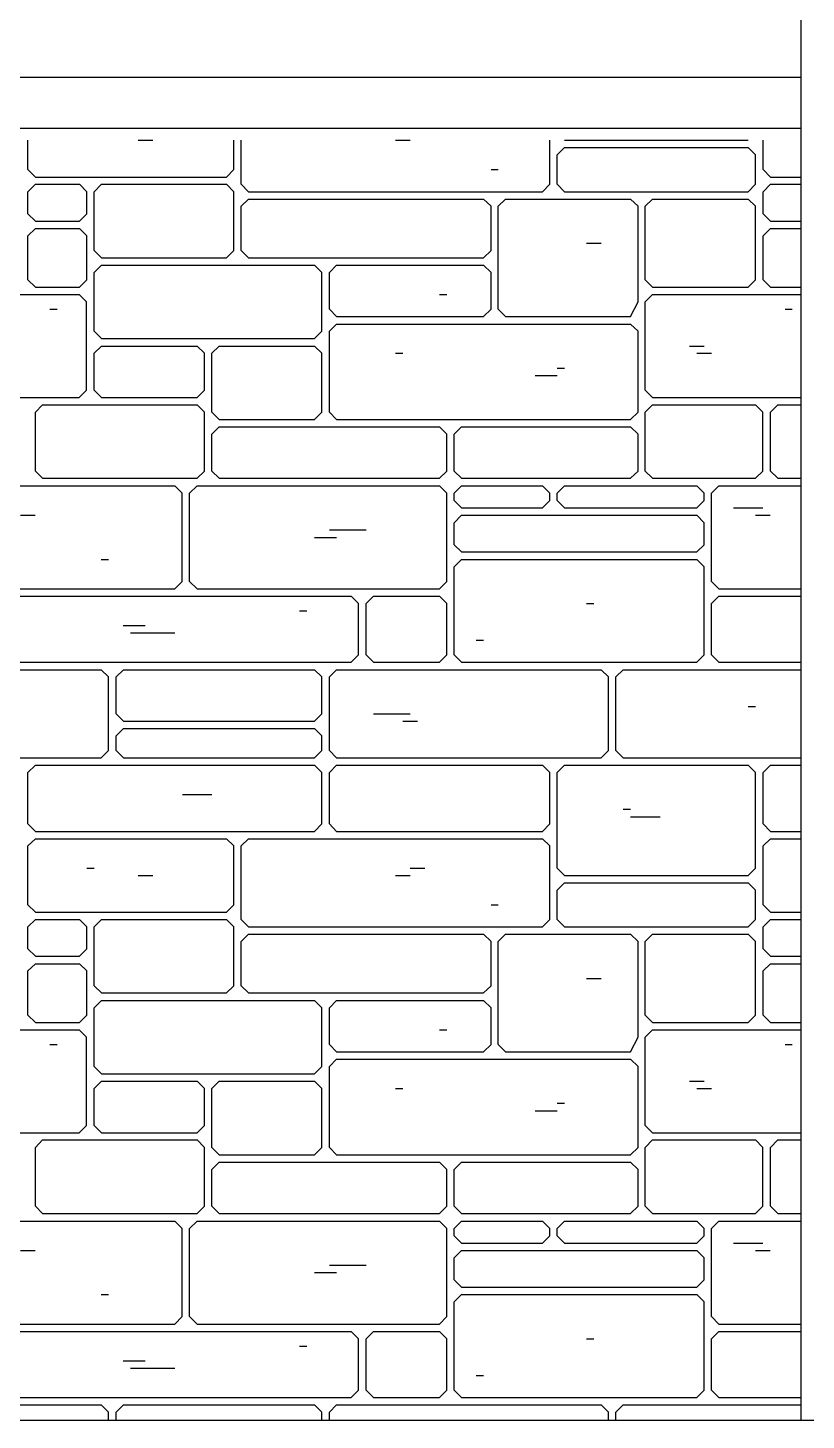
# Model space of a CAD drawing. Header units: inches. Extents: x 52 to 2123, y 129 to 1246.
# Drawn here: x 507.9 to 568.7, y 135.9 to 244.8 of the extents above; entities that cross this region are included whole.
import ezdxf

# ---------------------------------------------------------------- set-up
doc = ezdxf.new("R2010")
doc.units = ezdxf.units.IN
doc.header["$LTSCALE"] = 15
doc.header["$MEASUREMENT"] = 0
for name, color, linetype in [('Exterior', 5, 'CONTINUOUS'), ('Exterior Details', 7, 'CONTINUOUS'), ('Masonry', 1, 'CONTINUOUS')]:
    doc.layers.add(name, color=color, linetype=linetype)

# ---------------------------------------------------------------- blocks, each defined once
blk = doc.blocks.new('Lower Bricks 1')
at = {"layer": 'Exterior Details'}
for p, q in [((97.7, 52.3), (97.7, 54.61)), ((106.32, 54.6), (107.47, 54.6)), ((113.79, 52.3), (113.79, 54.61)), ((114.36, 51.15), (114.36, 54.61)), ((126.43, 54.6), (127.58, 54.6)), ((138.49, 51.15), (138.49, 54.61)), ((139.63, 54.61), (139.64, 54.6)), ((139.64, 54.6), (154, 54.6)), ((154, 54.6), (154.01, 54.61)), ((155.17, 52.3), (155.17, 54.61)), ((139.07, 53.45), (139.64, 54.02)), ((139.07, 51.15), (139.07, 53.45)), ((139.64, 54.02), (154, 54.02)), ((154, 54.02), (154.58, 53.45)), ((154.58, 51.15), (154.58, 53.45)), ((97.7, 52.3), (98.28, 51.72)), ((113.21, 51.72), (113.79, 52.3)), ((133.9, 52.3), (134.47, 52.3)), ((155.17, 52.3), (155.75, 51.72)), ((98.28, 51.72), (113.21, 51.72)), ((155.75, 51.72), (158.12, 51.72)), ((97.7, 50.57), (98.28, 51.15)), ((97.7, 48.85), (97.7, 50.57)), ((98.28, 51.15), (101.72, 51.15)), ((101.72, 51.15), (102.3, 50.57)), ((102.3, 48.85), (102.3, 50.57)), ((102.87, 50.57), (103.45, 51.15)), ((102.87, 45.98), (102.87, 50.57)), ((103.45, 51.15), (113.21, 51.15)), ((113.21, 51.15), (113.79, 50.57)), ((113.79, 45.98), (113.79, 50.57)), ((114.36, 51.15), (114.94, 50.57)), ((114.94, 50.57), (137.92, 50.57)), ((137.92, 50.57), (138.49, 51.15)), ((139.07, 51.15), (139.64, 50.57)), ((139.64, 50.57), (154, 50.57)), ((154, 50.57), (154.58, 51.15)), ((155.17, 50.57), (155.75, 51.15)), ((155.17, 48.85), (155.17, 50.57)), ((155.75, 51.15), (158.12, 51.15)), ((114.36, 49.43), (114.94, 50)), ((114.36, 45.98), (114.36, 49.43)), ((114.94, 50), (133.32, 50)), ((133.32, 50), (133.9, 49.43)), ((133.9, 45.98), (133.9, 49.43)), ((134.47, 49.43), (135.04, 50)), ((134.47, 41.38), (134.47, 49.43)), ((135.04, 50), (144.81, 50)), ((144.81, 50), (145.39, 49.43)), ((145.39, 41.96), (145.39, 49.43)), ((145.96, 49.43), (146.53, 50)), ((145.96, 43.68), (145.96, 49.43)), ((146.53, 50), (154, 50)), ((154, 50), (154.58, 49.43)), ((154.58, 43.68), (154.58, 49.43)), ((97.7, 48.85), (98.28, 48.28)), ((98.28, 48.28), (101.72, 48.28)), ((101.72, 48.28), (102.3, 48.85)), ((155.17, 48.85), (155.75, 48.28)), ((155.75, 48.28), (158.12, 48.28)), ((97.7, 47.13), (98.28, 47.7)), ((97.7, 43.68), (97.7, 47.13)), ((98.28, 47.7), (101.72, 47.7)), ((101.72, 47.7), (102.3, 47.13)), ((102.3, 43.68), (102.3, 47.13)), ((155.17, 47.13), (155.75, 47.7)), ((155.17, 43.68), (155.17, 47.13)), ((155.75, 47.7), (158.12, 47.7)), ((102.87, 45.98), (103.45, 45.4)), ((113.21, 45.4), (113.79, 45.98)), ((114.36, 45.98), (114.94, 45.4)), ((133.32, 45.4), (133.9, 45.98)), ((141.36, 46.55), (142.51, 46.55)), ((102.87, 44.26), (103.45, 44.83)), ((103.45, 45.4), (113.21, 45.4)), ((103.45, 44.83), (120.11, 44.83)), ((114.94, 45.4), (133.32, 45.4)), ((120.11, 44.83), (120.68, 44.26)), ((121.26, 44.26), (121.83, 44.83)), ((121.83, 44.83), (133.32, 44.83)), ((133.32, 44.83), (133.9, 44.26)), ((97.7, 43.68), (98.28, 43.11)), ((101.72, 43.11), (102.3, 43.68)), ((102.87, 39.66), (102.87, 44.26)), ((120.68, 39.66), (120.68, 44.26)), ((121.26, 41.38), (121.26, 44.26)), ((133.9, 41.38), (133.9, 44.26)), ((145.96, 43.68), (146.53, 43.11)), ((154, 43.11), (154.58, 43.68)), ((155.17, 43.68), (155.75, 43.11)), ((89.07, 42.53), (101.7, 42.53)), ((98.28, 43.11), (101.72, 43.11)), ((101.7, 42.53), (102.28, 41.96)), ((129.87, 42.53), (130.45, 42.53)), ((145.96, 41.96), (146.53, 42.53)), ((146.53, 43.11), (154, 43.11)), ((146.53, 42.53), (158.12, 42.53)), ((155.75, 43.11), (158.12, 43.11)), ((99.41, 41.38), (99.98, 41.38)), ((102.28, 35.06), (102.28, 41.96)), ((121.26, 41.38), (121.83, 40.81)), ((133.32, 40.81), (133.9, 41.38)), ((134.47, 41.38), (135.04, 40.81)), ((144.81, 40.81), (145.39, 41.96)), ((145.96, 35.06), (145.96, 41.96)), ((156.88, 41.38), (157.45, 41.38)), ((121.83, 40.81), (133.32, 40.81)), ((135.04, 40.81), (144.81, 40.81)), ((102.87, 39.66), (103.45, 39.09)), ((120.11, 39.09), (120.68, 39.66)), ((121.26, 39.66), (121.83, 40.23)), ((121.26, 33.34), (121.26, 39.66)), ((121.83, 40.23), (144.81, 40.23)), ((144.81, 40.23), (145.39, 39.66)), ((145.39, 33.34), (145.39, 39.66)), ((102.87, 37.94), (103.45, 38.51)), ((103.45, 39.09), (120.11, 39.09)), ((103.45, 38.51), (110.92, 38.51)), ((110.92, 38.51), (111.49, 37.94)), ((112.07, 37.94), (112.64, 38.51)), ((112.64, 38.51), (120.11, 38.51)), ((120.11, 38.51), (120.68, 37.94)), ((149.41, 38.51), (150.56, 38.51)), ((102.87, 35.06), (102.87, 37.94)), ((111.49, 35.06), (111.49, 37.94)), ((112.07, 33.34), (112.07, 37.94)), ((120.68, 33.34), (120.68, 37.94)), ((126.43, 37.94), (127, 37.94)), ((149.98, 37.94), (151.13, 37.94)), ((137.34, 36.21), (139.07, 36.21)), ((139.07, 36.79), (139.64, 36.79)), ((101.7, 34.49), (102.28, 35.06)), ((102.87, 35.06), (103.45, 34.49)), ((110.92, 34.49), (111.49, 35.06)), ((145.96, 35.06), (146.53, 34.49)), ((89.07, 34.49), (101.7, 34.49)), ((98.28, 33.34), (98.85, 33.91)), ((98.85, 33.91), (110.92, 33.91)), ((103.45, 34.49), (110.92, 34.49)), ((110.92, 33.91), (111.49, 33.34)), ((145.96, 33.34), (146.53, 33.91)), ((146.53, 34.49), (158.12, 34.49)), ((146.53, 33.91), (154.58, 33.91)), ((154.58, 33.91), (155.15, 33.34)), ((155.75, 33.34), (156.32, 33.91)), ((156.32, 33.91), (158.12, 33.91)), ((98.28, 28.74), (98.28, 33.34)), ((111.49, 28.74), (111.49, 33.34)), ((112.07, 33.34), (112.64, 32.77)), ((112.64, 32.77), (120.11, 32.77)), ((120.11, 32.77), (120.68, 33.34)), ((121.26, 33.34), (121.83, 32.77)), ((121.83, 32.77), (144.81, 32.77)), ((144.81, 32.77), (145.39, 33.34)), ((145.96, 28.74), (145.96, 33.34)), ((155.15, 28.74), (155.15, 33.34)), ((155.75, 28.74), (155.75, 33.34)), ((112.07, 31.62), (112.64, 32.19)), ((112.07, 28.74), (112.07, 31.62)), ((112.64, 32.19), (129.87, 32.19)), ((129.87, 32.19), (130.45, 31.62)), ((130.45, 28.74), (130.45, 31.62)), ((131.02, 31.62), (131.6, 32.19)), ((131.02, 28.74), (131.02, 31.62)), ((131.6, 32.19), (144.81, 32.19)), ((144.81, 32.19), (145.39, 31.62)), ((145.39, 28.74), (145.39, 31.62)), ((98.28, 28.74), (98.85, 28.17)), ((110.92, 28.17), (111.49, 28.74)), ((112.07, 28.74), (112.64, 28.17)), ((129.87, 28.17), (130.45, 28.74)), ((131.02, 28.74), (131.6, 28.17)), ((144.81, 28.17), (145.39, 28.74)), ((145.96, 28.74), (146.53, 28.17)), ((154.58, 28.17), (155.15, 28.74)), ((155.75, 28.74), (156.32, 28.17)), ((94.24, 27.58), (109.17, 27.58)), ((98.85, 28.17), (110.92, 28.17)), ((109.17, 27.58), (109.75, 27)), ((110.34, 27), (110.92, 27.58)), ((110.92, 27.58), (129.87, 27.58)), ((112.64, 28.17), (129.87, 28.17)), ((129.87, 27.58), (130.45, 27)), ((131.02, 27), (131.6, 27.58)), ((131.6, 28.17), (144.81, 28.17)), ((131.6, 27.58), (137.92, 27.58)), ((137.92, 27.58), (138.49, 27)), ((139.07, 27), (139.64, 27.58)), ((139.64, 27.58), (149.98, 27.58)), ((146.53, 28.17), (154.58, 28.17)), ((149.98, 27.58), (150.56, 27)), ((151.13, 27), (151.7, 27.58)), ((151.7, 27.58), (158.12, 27.58)), ((156.32, 28.17), (158.12, 28.17)), ((109.75, 20.11), (109.75, 27)), ((110.34, 20.11), (110.34, 27)), ((130.45, 20.11), (130.45, 27)), ((131.02, 26.43), (131.02, 27)), ((131.02, 26.43), (131.6, 25.85)), ((137.92, 25.85), (138.49, 26.43)), ((138.49, 26.43), (138.49, 27)), ((139.07, 26.43), (139.07, 27)), ((139.07, 26.43), (139.64, 25.85)), ((149.98, 25.85), (150.56, 26.43)), ((150.56, 26.43), (150.56, 27)), ((151.13, 20.11), (151.13, 27)), ((97.11, 25.28), (98.26, 25.28)), ((131.02, 24.7), (131.6, 25.28)), ((131.6, 25.85), (137.92, 25.85)), ((131.6, 25.28), (149.98, 25.28)), ((139.64, 25.85), (149.98, 25.85)), ((149.98, 25.28), (150.56, 24.7)), ((152.85, 25.85), (155.15, 25.85)), ((154.58, 25.28), (155.73, 25.28)), ((121.26, 24.13), (124.13, 24.13)), ((131.02, 22.98), (131.02, 24.7)), ((150.56, 22.98), (150.56, 24.7)), ((120.11, 23.55), (121.83, 23.55)), ((131.02, 22.98), (131.6, 22.41)), ((149.98, 22.41), (150.56, 22.98)), ((103.43, 21.83), (104, 21.83)), ((131.02, 21.26), (131.6, 21.83)), ((131.6, 22.41), (149.98, 22.41)), ((131.6, 21.83), (149.98, 21.83)), ((149.98, 21.83), (150.56, 21.26)), ((131.02, 14.36), (131.02, 21.26)), ((150.56, 14.36), (150.56, 21.26)), ((109.17, 19.53), (109.75, 20.11)), ((110.34, 20.11), (110.92, 19.53)), ((129.87, 19.53), (130.45, 20.11)), ((151.13, 20.11), (151.7, 19.53)), ((94.24, 19.53), (109.17, 19.53)), ((94.24, 18.96), (122.96, 18.96)), ((110.92, 19.53), (129.87, 19.53)), ((122.96, 18.96), (123.53, 18.38)), ((124.13, 18.38), (124.7, 18.96)), ((124.7, 18.96), (129.87, 18.96)), ((129.87, 18.96), (130.45, 18.38)), ((151.13, 18.38), (151.7, 18.96)), ((151.7, 19.53), (158.12, 19.53)), ((151.7, 18.96), (158.12, 18.96)), ((118.94, 17.81), (119.51, 17.81)), ((123.53, 14.36), (123.53, 18.38)), ((124.13, 14.36), (124.13, 18.38)), ((130.45, 14.36), (130.45, 18.38)), ((141.36, 18.38), (141.94, 18.38)), ((151.13, 14.36), (151.13, 18.38)), ((105.15, 16.66), (106.87, 16.66)), ((105.73, 16.09), (109.17, 16.09)), ((132.75, 15.51), (133.32, 15.51)), ((122.96, 13.79), (123.53, 14.36)), ((124.13, 14.36), (124.7, 13.79)), ((129.87, 13.79), (130.45, 14.36)), ((131.02, 14.36), (131.6, 13.79)), ((149.98, 13.79), (150.56, 14.36)), ((151.13, 14.36), (151.7, 13.79)), ((86.77, 13.21), (103.43, 13.21)), ((94.24, 13.79), (122.96, 13.79)), ((103.43, 13.21), (104, 12.64)), ((104.6, 12.64), (105.17, 13.21)), ((105.17, 13.21), (120.11, 13.21)), ((120.11, 13.21), (120.68, 12.64)), ((121.26, 12.64), (121.83, 13.21)), ((121.83, 13.21), (142.51, 13.21)), ((124.7, 13.79), (129.87, 13.79)), ((131.6, 13.79), (149.98, 13.79)), ((142.51, 13.21), (143.09, 12.64)), ((143.66, 12.64), (144.24, 13.21)), ((144.24, 13.21), (158.12, 13.21)), ((151.7, 13.79), (158.12, 13.79)), ((104, 6.89), (104, 12.64)), ((104.6, 9.77), (104.6, 12.64)), ((120.68, 9.77), (120.68, 12.64)), ((121.26, 6.89), (121.26, 12.64)), ((143.09, 6.89), (143.09, 12.64)), ((143.66, 6.89), (143.66, 12.64)), ((154, 10.34), (154.58, 10.34)), ((104.6, 9.77), (105.17, 9.19)), ((105.17, 9.19), (120.11, 9.19)), ((120.11, 9.19), (120.68, 9.77)), ((124.7, 9.77), (127.58, 9.77)), ((127, 9.19), (128.15, 9.19)), ((104.6, 8.04), (105.17, 8.62)), ((104.6, 6.89), (104.6, 8.04)), ((105.17, 8.62), (120.11, 8.62)), ((120.11, 8.62), (120.68, 8.04)), ((120.68, 6.89), (120.68, 8.04)), ((103.43, 6.32), (104, 6.89)), ((104.6, 6.89), (105.17, 6.32)), ((120.11, 6.32), (120.68, 6.89)), ((121.26, 6.89), (121.83, 6.32)), ((142.51, 6.32), (143.09, 6.89)), ((143.66, 6.89), (144.24, 6.32)), ((86.77, 6.32), (103.43, 6.32)), ((97.7, 5.17), (98.28, 5.74)), ((98.28, 5.74), (120.11, 5.74)), ((105.17, 6.32), (120.11, 6.32)), ((120.11, 5.74), (120.68, 5.17)), ((121.26, 5.17), (121.83, 5.74)), ((121.83, 6.32), (142.51, 6.32)), ((121.83, 5.74), (137.92, 5.74)), ((137.92, 5.74), (138.49, 5.17)), ((139.07, 5.17), (139.64, 5.74)), ((139.64, 5.74), (154, 5.74)), ((144.24, 6.32), (158.12, 6.32)), ((154, 5.74), (154.58, 5.17)), ((155.17, 5.17), (155.75, 5.74)), ((155.75, 5.74), (158.12, 5.74)), ((97.7, 1.15), (97.7, 5.17)), ((120.68, 1.15), (120.68, 5.17)), ((121.26, 1.15), (121.26, 5.17)), ((138.49, 1.15), (138.49, 5.17)), ((139.07, -2.3), (139.07, 5.17)), ((154.58, -2.3), (154.58, 5.17)), ((155.17, 1.15), (155.17, 5.17)), ((109.77, 3.45), (112.07, 3.45)), ((144.24, 2.3), (144.81, 2.3)), ((97.7, 1.15), (98.28, 0.57)), ((120.11, 0.57), (120.68, 1.15)), ((121.26, 1.15), (121.83, 0.57)), ((137.92, 0.57), (138.49, 1.15)), ((144.81, 1.72), (147.11, 1.72)), ((155.17, 1.15), (155.75, 0.57)), ((97.7, -0.57), (98.28, 0)), ((98.28, 0.57), (120.11, 0.57)), ((98.28, 0), (113.21, 0)), ((113.21, 0), (113.79, -0.57)), ((114.36, -0.57), (114.94, 0)), ((114.94, 0), (137.92, 0)), ((121.83, 0.57), (137.92, 0.57)), ((155.17, -0.57), (155.75, 0)), ((155.75, 0.57), (158.12, 0.57)), ((155.75, 0), (158.12, 0)), ((97.7, -5.17), (97.7, -0.57)), ((113.79, -5.17), (113.79, -0.57)), ((114.36, -6.32), (114.36, -0.57)), ((137.92, 0), (138.49, -0.57)), ((138.49, -6.32), (138.49, -0.57)), ((155.17, -5.17), (155.17, -0.57)), ((102.3, -2.3), (102.87, -2.3)), ((106.32, -2.87), (107.47, -2.87)), ((126.43, -2.87), (127.58, -2.87)), ((127.58, -2.3), (128.73, -2.3)), ((139.07, -2.3), (139.64, -2.87)), ((139.64, -2.87), (154, -2.87)), ((154, -2.87), (154.58, -2.3)), ((139.07, -4.02), (139.64, -3.45)), ((139.07, -6.32), (139.07, -4.02)), ((139.64, -3.45), (154, -3.45)), ((154, -3.45), (154.58, -4.02)), ((154.58, -6.32), (154.58, -4.02)), ((97.7, -5.17), (98.28, -5.74)), ((113.21, -5.74), (113.79, -5.17)), ((133.9, -5.17), (134.47, -5.17)), ((155.17, -5.17), (155.75, -5.74)), ((97.7, -6.89), (98.28, -6.32)), ((98.28, -5.74), (113.21, -5.74)), ((98.28, -6.32), (101.72, -6.32)), ((101.72, -6.32), (102.3, -6.89)), ((102.87, -6.89), (103.45, -6.32)), ((103.45, -6.32), (113.21, -6.32)), ((113.21, -6.32), (113.79, -6.89)), ((114.36, -6.32), (114.94, -6.89)), ((137.92, -6.89), (138.49, -6.32)), ((139.07, -6.32), (139.64, -6.89)), ((154, -6.89), (154.58, -6.32)), ((155.17, -6.89), (155.75, -6.32)), ((155.75, -5.74), (158.12, -5.74)), ((155.75, -6.32), (158.12, -6.32)), ((97.7, -8.62), (97.7, -6.89)), ((102.3, -8.62), (102.3, -6.89)), ((102.87, -11.49), (102.87, -6.89)), ((113.79, -11.49), (113.79, -6.89)), ((114.36, -8.04), (114.94, -7.47)), ((114.94, -6.89), (137.92, -6.89)), ((114.94, -7.47), (133.32, -7.47)), ((133.32, -7.47), (133.9, -8.04)), ((134.47, -8.04), (135.04, -7.47)), ((135.04, -7.47), (144.81, -7.47)), ((139.64, -6.89), (154, -6.89)), ((144.81, -7.47), (145.39, -8.04)), ((145.96, -8.04), (146.53, -7.47)), ((146.53, -7.47), (154, -7.47)), ((154, -7.47), (154.58, -8.04)), ((155.17, -8.62), (155.17, -6.89)), ((97.7, -8.62), (98.28, -9.19)), ((101.72, -9.19), (102.3, -8.62)), ((114.36, -11.49), (114.36, -8.04)), ((133.9, -11.49), (133.9, -8.04)), ((134.47, -16.09), (134.47, -8.04)), ((145.39, -15.51), (145.39, -8.04)), ((145.96, -13.79), (145.96, -8.04)), ((154.58, -13.79), (154.58, -8.04)), ((155.17, -8.62), (155.75, -9.19)), ((97.7, -10.34), (98.28, -9.77)), ((98.28, -9.19), (101.72, -9.19)), ((98.28, -9.77), (101.72, -9.77)), ((101.72, -9.77), (102.3, -10.34)), ((155.17, -10.34), (155.75, -9.77)), ((155.75, -9.19), (158.12, -9.19)), ((155.75, -9.77), (158.12, -9.77)), ((97.7, -13.79), (97.7, -10.34)), ((102.3, -13.79), (102.3, -10.34)), ((155.17, -13.79), (155.17, -10.34)), ((102.87, -11.49), (103.45, -12.06)), ((113.21, -12.06), (113.79, -11.49)), ((114.36, -11.49), (114.94, -12.06)), ((133.32, -12.06), (133.9, -11.49)), ((141.36, -10.92), (142.51, -10.92)), ((102.87, -13.21), (103.45, -12.64)), ((103.45, -12.06), (113.21, -12.06)), ((103.45, -12.64), (120.11, -12.64)), ((114.94, -12.06), (133.32, -12.06)), ((120.11, -12.64), (120.68, -13.21)), ((121.26, -13.21), (121.83, -12.64)), ((121.83, -12.64), (133.32, -12.64)), ((133.32, -12.64), (133.9, -13.21)), ((97.7, -13.79), (98.28, -14.36)), ((101.72, -14.36), (102.3, -13.79)), ((102.87, -17.81), (102.87, -13.21)), ((120.68, -17.81), (120.68, -13.21)), ((121.26, -16.09), (121.26, -13.21)), ((133.9, -16.09), (133.9, -13.21)), ((145.96, -13.79), (146.53, -14.36)), ((154, -14.36), (154.58, -13.79)), ((155.17, -13.79), (155.75, -14.36)), ((89.07, -14.94), (101.7, -14.94)), ((98.28, -14.36), (101.72, -14.36)), ((101.7, -14.94), (102.28, -15.51)), ((129.87, -14.94), (130.45, -14.94)), ((145.96, -15.51), (146.53, -14.94)), ((146.53, -14.36), (154, -14.36)), ((146.53, -14.94), (158.12, -14.94)), ((155.75, -14.36), (158.12, -14.36)), ((99.41, -16.09), (99.98, -16.09)), ((102.28, -22.41), (102.28, -15.51)), ((121.26, -16.09), (121.83, -16.66)), ((133.32, -16.66), (133.9, -16.09)), ((134.47, -16.09), (135.04, -16.66)), ((144.81, -16.66), (145.39, -15.51)), ((145.96, -22.41), (145.96, -15.51)), ((156.88, -16.09), (157.45, -16.09)), ((121.26, -17.81), (121.83, -17.23)), ((121.83, -16.66), (133.32, -16.66)), ((121.83, -17.23), (144.81, -17.23)), ((135.04, -16.66), (144.81, -16.66)), ((144.81, -17.23), (145.39, -17.81)), ((102.87, -17.81), (103.45, -18.38)), ((103.45, -18.38), (120.11, -18.38)), ((120.11, -18.38), (120.68, -17.81)), ((121.26, -24.13), (121.26, -17.81)), ((145.39, -24.13), (145.39, -17.81)), ((102.87, -19.53), (103.45, -18.96)), ((102.87, -22.41), (102.87, -19.53)), ((103.45, -18.96), (110.92, -18.96)), ((110.92, -18.96), (111.49, -19.53)), ((111.49, -22.41), (111.49, -19.53)), ((112.07, -19.53), (112.64, -18.96)), ((112.07, -24.13), (112.07, -19.53)), ((112.64, -18.96), (120.11, -18.96)), ((120.11, -18.96), (120.68, -19.53)), ((120.68, -24.13), (120.68, -19.53)), ((126.43, -19.53), (127, -19.53)), ((149.41, -18.96), (150.56, -18.96)), ((149.98, -19.53), (151.13, -19.53)), ((137.34, -21.26), (139.07, -21.26)), ((139.07, -20.68), (139.64, -20.68)), ((101.7, -22.98), (102.28, -22.41)), ((102.87, -22.41), (103.45, -22.98)), ((110.92, -22.98), (111.49, -22.41)), ((145.96, -22.41), (146.53, -22.98)), ((89.07, -22.98), (101.7, -22.98)), ((98.28, -24.13), (98.85, -23.55)), ((98.85, -23.55), (110.92, -23.55)), ((103.45, -22.98), (110.92, -22.98)), ((110.92, -23.55), (111.49, -24.13)), ((145.96, -24.13), (146.53, -23.55)), ((146.53, -22.98), (158.12, -22.98)), ((146.53, -23.55), (154.58, -23.55)), ((154.58, -23.55), (155.15, -24.13)), ((155.75, -24.13), (156.32, -23.55)), ((156.32, -23.55), (158.12, -23.55)), ((98.28, -28.72), (98.28, -24.13)), ((111.49, -28.72), (111.49, -24.13)), ((112.07, -24.13), (112.64, -24.7)), ((112.64, -24.7), (120.11, -24.7)), ((120.11, -24.7), (120.68, -24.13)), ((121.26, -24.13), (121.83, -24.7)), ((121.83, -24.7), (144.81, -24.7)), ((144.81, -24.7), (145.39, -24.13)), ((145.96, -28.72), (145.96, -24.13)), ((155.15, -28.72), (155.15, -24.13)), ((155.75, -28.72), (155.75, -24.13)), ((112.07, -25.85), (112.64, -25.28)), ((112.07, -28.72), (112.07, -25.85)), ((112.64, -25.28), (129.87, -25.28)), ((129.87, -25.28), (130.45, -25.85)), ((130.45, -28.72), (130.45, -25.85)), ((131.02, -25.85), (131.6, -25.28)), ((131.02, -28.72), (131.02, -25.85)), ((131.6, -25.28), (144.81, -25.28)), ((144.81, -25.28), (145.39, -25.85)), ((145.39, -28.72), (145.39, -25.85)), ((98.28, -28.72), (98.85, -29.3)), ((98.85, -29.3), (110.92, -29.3)), ((110.92, -29.3), (111.49, -28.72)), ((112.07, -28.72), (112.64, -29.3)), ((112.64, -29.3), (129.87, -29.3)), ((129.87, -29.3), (130.45, -28.72)), ((131.02, -28.72), (131.6, -29.3)), ((131.6, -29.3), (144.81, -29.3)), ((144.81, -29.3), (145.39, -28.72)), ((145.96, -28.72), (146.53, -29.3)), ((146.53, -29.3), (154.58, -29.3)), ((154.58, -29.3), (155.15, -28.72)), ((155.75, -28.72), (156.32, -29.3)), ((156.32, -29.3), (158.12, -29.3)), ((94.24, -29.89), (109.17, -29.89)), ((109.17, -29.89), (109.75, -30.47)), ((109.75, -37.36), (109.75, -30.47)), ((110.34, -30.47), (110.92, -29.89)), ((110.34, -37.36), (110.34, -30.47)), ((110.92, -29.89), (129.87, -29.89)), ((129.87, -29.89), (130.45, -30.47)), ((130.45, -37.36), (130.45, -30.47)), ((131.02, -30.47), (131.6, -29.89)), ((131.02, -31.04), (131.02, -30.47)), ((131.6, -29.89), (137.92, -29.89)), ((137.92, -29.89), (138.49, -30.47)), ((138.49, -31.04), (138.49, -30.47)), ((139.07, -30.47), (139.64, -29.89)), ((139.07, -31.04), (139.07, -30.47)), ((139.64, -29.89), (149.98, -29.89)), ((149.98, -29.89), (150.56, -30.47)), ((150.56, -31.04), (150.56, -30.47)), ((151.13, -30.47), (151.7, -29.89)), ((151.13, -37.36), (151.13, -30.47)), ((151.7, -29.89), (158.12, -29.89)), ((131.02, -31.04), (131.6, -31.62)), ((137.92, -31.62), (138.49, -31.04)), ((139.07, -31.04), (139.64, -31.62)), ((149.98, -31.62), (150.56, -31.04)), ((97.11, -32.19), (98.26, -32.19)), ((131.02, -32.77), (131.6, -32.19)), ((131.6, -31.62), (137.92, -31.62)), ((131.6, -32.19), (149.98, -32.19)), ((139.64, -31.62), (149.98, -31.62)), ((149.98, -32.19), (150.56, -32.77)), ((152.85, -31.62), (155.15, -31.62)), ((154.58, -32.19), (155.73, -32.19)), ((121.26, -33.34), (124.13, -33.34)), ((131.02, -34.49), (131.02, -32.77)), ((150.56, -34.49), (150.56, -32.77)), ((120.11, -33.91), (121.83, -33.91)), ((131.02, -34.49), (131.6, -35.06)), ((149.98, -35.06), (150.56, -34.49)), ((103.43, -35.64), (104, -35.64)), ((131.02, -36.21), (131.6, -35.64)), ((131.6, -35.06), (149.98, -35.06)), ((131.6, -35.64), (149.98, -35.64)), ((149.98, -35.64), (150.56, -36.21)), ((131.02, -43.11), (131.02, -36.21)), ((150.56, -43.11), (150.56, -36.21)), ((94.24, -37.94), (109.17, -37.94)), ((109.17, -37.94), (109.75, -37.36)), ((110.34, -37.36), (110.92, -37.94)), ((110.92, -37.94), (129.87, -37.94)), ((129.87, -37.94), (130.45, -37.36)), ((151.13, -37.36), (151.7, -37.94)), ((151.7, -37.94), (158.12, -37.94)), ((94.24, -38.51), (122.96, -38.51)), ((122.96, -38.51), (123.53, -39.09)), ((123.53, -43.11), (123.53, -39.09)), ((124.13, -39.09), (124.7, -38.51)), ((124.13, -43.11), (124.13, -39.09)), ((124.7, -38.51), (129.87, -38.51)), ((129.87, -38.51), (130.45, -39.09)), ((130.45, -43.11), (130.45, -39.09)), ((141.36, -39.09), (141.94, -39.09)), ((151.13, -39.09), (151.7, -38.51)), ((151.13, -43.11), (151.13, -39.09)), ((151.7, -38.51), (158.12, -38.51)), ((118.94, -39.66), (119.51, -39.66)), ((105.15, -40.81), (106.87, -40.81)), ((105.73, -41.38), (109.17, -41.38)), ((132.75, -41.96), (133.32, -41.96)), ((122.96, -43.68), (123.53, -43.11)), ((124.13, -43.11), (124.7, -43.68)), ((129.87, -43.68), (130.45, -43.11)), ((131.02, -43.11), (131.6, -43.68)), ((149.98, -43.68), (150.56, -43.11)), ((151.13, -43.11), (151.7, -43.68)), ((86.77, -44.26), (103.43, -44.26)), ((94.24, -43.68), (122.96, -43.68)), ((103.43, -44.26), (104, -44.83)), ((104.6, -44.83), (105.17, -44.26)), ((105.17, -44.26), (120.11, -44.26)), ((120.11, -44.26), (120.68, -44.83)), ((121.26, -44.83), (121.83, -44.26)), ((121.83, -44.26), (142.51, -44.26)), ((124.7, -43.68), (129.87, -43.68)), ((131.6, -43.68), (149.98, -43.68)), ((142.51, -44.26), (143.09, -44.83)), ((143.66, -44.83), (144.24, -44.26)), ((144.24, -44.26), (158.12, -44.26)), ((151.7, -43.68), (158.12, -43.68)), ((104, -45.45), (104, -44.83)), ((104.6, -45.45), (104.6, -44.83)), ((120.68, -45.45), (120.68, -44.83)), ((121.26, -45.45), (121.26, -44.83)), ((143.09, -45.45), (143.09, -44.83)), ((143.66, -45.45), (143.66, -44.83))]:
    blk.add_line(p, q, dxfattribs=at)

msp = doc.modelspace()

# ---------------------------------------------------------------- linework, layer by layer
at = {"layer": 'Exterior'}
for p, q in [((568.29194, 347.98513), (568.29194, 135.92808)), ((293.29194, 240.90608), (568.29194, 240.90608)), ((293.29194, 236.90608), (568.29194, 236.90608)), ((485.65407, 135.92808), (948.79194, 135.92808))]:
    msp.add_line(p, q, dxfattribs=at)

# ---------------------------------------------------------------- block references
at = {"layer": 'Masonry'}
msp.add_blockref('Lower Bricks 1', (410.17621, 181.37922), dxfattribs=at)

doc.saveas('drawing.dxf')
